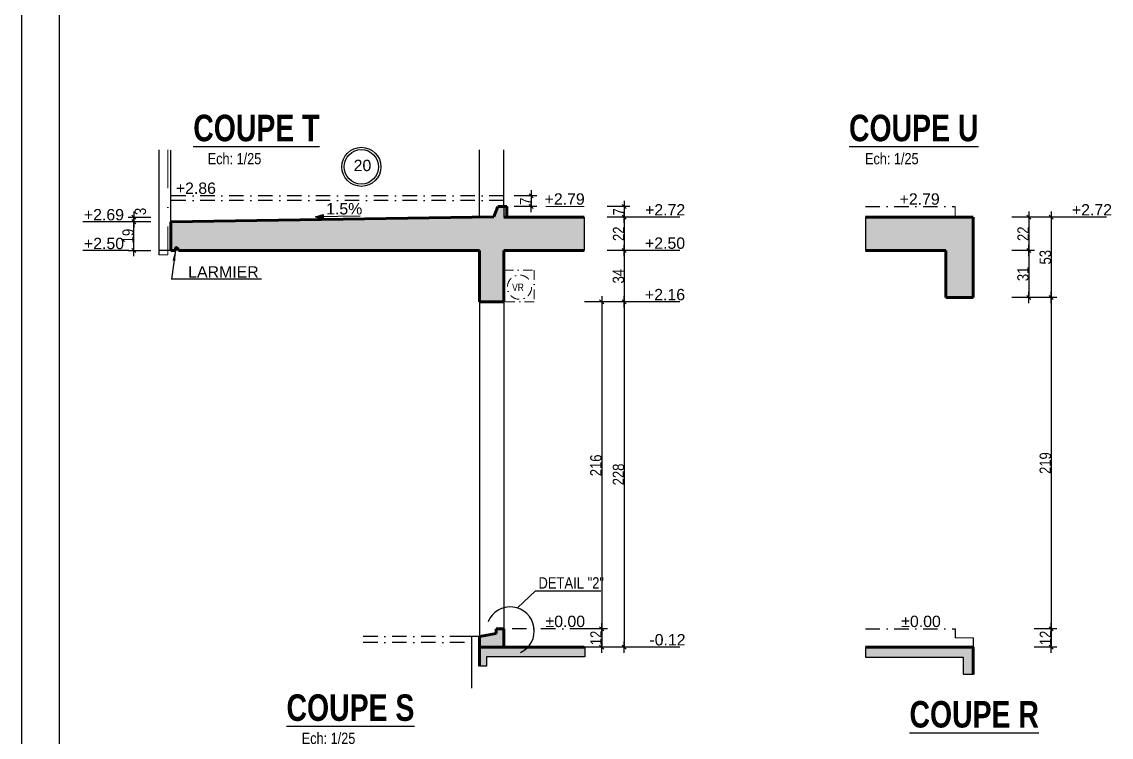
# Model space of a CAD drawing. Header units: millimetres. Extents: x -1734 to 5256, y -3612 to 588.
# Drawn here: x -1734 to -294, y -2156 to -1211 of the extents above; entities that cross this region are included whole.
import ezdxf
from ezdxf.enums import TextEntityAlignment as Align

# ---------------------------------------------------------------- set-up
doc = ezdxf.new("R2010")
doc.units = ezdxf.units.MM
for name, pattern in [('CACHEX2', [19.05, 12.7, -6.35]), ('TIRETPT2', [12.7, 6.35, -3.175, 0, -3.175]), ('TIRETPTX2', [50.8, 25.4, -12.7, 0, -12.7])]:
    doc.linetypes.add(name, pattern=pattern)
for name, color, linetype in [('01_Cad_2', 5, 'Continuous'), ('01_cote_gen', 4, 'Continuous'), ('01_linteaux', 2, 'Continuous'), ('01_poch_BN', 9, 'Continuous'), ('01_texte', 230, 'Continuous'), ('AA_COTES', 2, 'Continuous')]:
    doc.layers.add(name, color=color, linetype=linetype)
doc.layers.add('01_murs_coup', color=5, linetype='Continuous', lineweight=60)
doc.layers.add('01_tram_axes', color=2, linetype='TIRETPTX2', lineweight=9)
doc.styles.add('ARIAL', font='arial.ttf')
doc.styles.add('Arial Narrow', font='ARIALN.TTF')
doc.styles.add('impact', font='impact.ttf')
doc.styles.add('MATTE_TXT', font='arial.ttf')
doc.styles.add('STYLE2', font='ARIALN.TTF')
doc.linetypes.add('ISOLATION', pattern='A,0.00254,-2.54,[134,ltypeshp.shx,S=2.54,R=0,X=-2.54,Y=0],-5.08,[134,ltypeshp.shx,S=2.54,R=180,X=2.54,Y=0],-2.54', length=10.16254)
doc.dimstyles.new('JB25', dxfattribs={"dimscale": 0.1, "dimtxt": 150, "dimasz": 15, "dimexe": 0.1, "dimexo": 0.1, "dimgap": 0.09, "dimtad": 1, "dimdec": 1, "dimlfac": 0.5, "dimdsep": 46, "dimtxsty": 'STYLE2', "dimblk1": 'BOND_G', "dimblk2": 'BOND_D', "dimsah": 1, "dimcen": 1.5, "dimdle": 0.01, "dimse1": 1, "dimse2": 1, "dimclrd": 4, "dimclre": 2, "dimclrt": 6, "dimazin": 2, "dimtfac": 2.333333, "dimtdec": 1, "dimtix": 1, "dimtmove": 2, "dimatfit": 3, "dimldrblk": 'BOND_G', "dimfxl": 1, "dimtolj": 1, "dimtzin": 0, "dimarcsym": 0})

# ---------------------------------------------------------------- blocks, each defined once
blk = doc.blocks.new('BOND_G')
at = {"layer": 'AA_COTES', "color": 0}
for p, q in [((0, -5), (0, 15)), ((5, 0), (-5, 0)), ((1.77, 1.77), (-1.77, -1.77))]:
    blk.add_line(p, q, dxfattribs=at)
blk = doc.blocks.new('BOND_D')
at = {"layer": 'AA_COTES', "color": 0}
for p, q in [((5, 0), (-5, 0)), ((-1.77, -1.77), (1.77, 1.77)), ((0, 5), (0, -15))]:
    blk.add_line(p, q, dxfattribs=at)
blk = doc.blocks.new('*D443')
at = {"layer": '01_cote_gen', "color": 4, "lineweight": -2, "transparency": 16777216}
blk.add_line((-937.2, -1456.2), (-937.2, -1467.2), dxfattribs=at)
at = {"layer": 'DEFPOINTS', "color": 0}
for p in [(-990, -1454.7), (-990, -1468.7), (-937.2, -1468.7)]:
    blk.add_point(p, dxfattribs=at)
at = {"layer": '01_cote_gen', "color": 4, "lineweight": -2, "transparency": 16777216, "xscale": 1.5, "yscale": 1.5, "zscale": 1.5}
for name, p, rotation in [('BOND_G', (-937.2, -1454.7), 90), ('BOND_D', (-937.2, -1468.7), 270)]:
    blk.add_blockref(name, p, dxfattribs=dict(at, rotation=rotation))
at = {"layer": '01_cote_gen', "color": 6, "transparency": 16777216, "insert": (-944.7, -1461.7), "char_height": 15, "attachment_point": 5, "rotation": 90, "style": 'STYLE2'}
blk.add_mtext('\\A1;7', dxfattribs=at)
blk = doc.blocks.new('*D444')
at = {"layer": '01_cote_gen', "color": 4, "lineweight": -2, "transparency": 16777216}
blk.add_line((-937.2, -1470.2), (-937.2, -1511.2), dxfattribs=at)
at = {"layer": 'DEFPOINTS', "color": 0}
for p in [(-959.7, -1468.7), (-990, -1512.7), (-937.2, -1512.7)]:
    blk.add_point(p, dxfattribs=at)
at = {"layer": '01_cote_gen', "color": 4, "lineweight": -2, "transparency": 16777216, "xscale": 1.5, "yscale": 1.5, "zscale": 1.5}
for name, p, rotation in [('BOND_G', (-937.2, -1468.7), 90), ('BOND_D', (-937.2, -1512.7), 270)]:
    blk.add_blockref(name, p, dxfattribs=dict(at, rotation=rotation))
at = {"layer": '01_cote_gen', "color": 6, "transparency": 16777216, "insert": (-944.7, -1490.7), "char_height": 15, "attachment_point": 5, "rotation": 90, "style": 'STYLE2'}
blk.add_mtext('\\A1;22', dxfattribs=at)
blk = doc.blocks.new('*D445')
at = {"layer": '01_cote_gen', "color": 4, "lineweight": -2, "transparency": 16777216}
blk.add_line((-937.2, -1514.2), (-937.2, -1579.2), dxfattribs=at)
at = {"layer": 'DEFPOINTS', "color": 0}
for p in [(-959.7, -1512.7), (-944.7, -1580.7), (-937.2, -1580.7)]:
    blk.add_point(p, dxfattribs=at)
at = {"layer": '01_cote_gen', "color": 4, "lineweight": -2, "transparency": 16777216, "xscale": 1.5, "yscale": 1.5, "zscale": 1.5}
for name, p, rotation in [('BOND_G', (-937.2, -1512.7), 90), ('BOND_D', (-937.2, -1580.7), 270)]:
    blk.add_blockref(name, p, dxfattribs=dict(at, rotation=rotation))
at = {"layer": '01_cote_gen', "color": 6, "transparency": 16777216, "insert": (-944.9, -1546.7), "char_height": 15, "attachment_point": 5, "rotation": 90, "style": 'STYLE2'}
blk.add_mtext('\\A1;34', dxfattribs=at)
blk = doc.blocks.new('*D446')
at = {"layer": '01_cote_gen', "color": 4, "lineweight": -2, "transparency": 16777216}
blk.add_line((-937.2, -1582.2), (-937.2, -2035.2), dxfattribs=at)
at = {"layer": 'DEFPOINTS', "color": 0}
for p in [(-959.7, -1580.7), (-937.2, -2036.7), (-929.7, -2036.7)]:
    blk.add_point(p, dxfattribs=at)
at = {"layer": '01_cote_gen', "color": 4, "lineweight": -2, "transparency": 16777216, "xscale": 1.5, "yscale": 1.5, "zscale": 1.5}
for name, p, rotation in [('BOND_G', (-937.2, -1580.7), 90), ('BOND_D', (-937.2, -2036.7), 270)]:
    blk.add_blockref(name, p, dxfattribs=dict(at, rotation=rotation))
at = {"layer": '01_cote_gen', "color": 6, "transparency": 16777216, "insert": (-944.9, -1808.7), "char_height": 15, "attachment_point": 5, "rotation": 90, "style": 'STYLE2'}
blk.add_mtext('\\A1;228', dxfattribs=at)
blk = doc.blocks.new('*D447')
at = {"layer": '01_cote_gen', "color": 4, "lineweight": -2, "transparency": 16777216}
blk.add_line((-967.1, -1582.2), (-967.1, -2011.2), dxfattribs=at)
at = {"layer": 'DEFPOINTS', "color": 0}
for p in [(-959.7, -1580.7), (-967.1, -2012.7), (-959.6, -2012.7)]:
    blk.add_point(p, dxfattribs=at)
at = {"layer": '01_cote_gen', "color": 4, "lineweight": -2, "transparency": 16777216, "xscale": 1.5, "yscale": 1.5, "zscale": 1.5}
for name, p, rotation in [('BOND_G', (-967.1, -1580.7), 90), ('BOND_D', (-967.1, -2012.7), 270)]:
    blk.add_blockref(name, p, dxfattribs=dict(at, rotation=rotation))
at = {"layer": '01_cote_gen', "color": 6, "transparency": 16777216, "insert": (-974.7, -1796.7), "char_height": 15, "attachment_point": 5, "rotation": 90, "style": 'STYLE2'}
blk.add_mtext('\\A1;216', dxfattribs=at)
blk = doc.blocks.new('*D448')
at = {"layer": '01_cote_gen', "color": 4, "lineweight": -2, "transparency": 16777216}
blk.add_line((-967.1, -2014.2), (-967.1, -2035.2), dxfattribs=at)
at = {"layer": 'DEFPOINTS', "color": 0}
for p in [(-974.6, -2012.7), (-990, -2036.7), (-967.1, -2036.7)]:
    blk.add_point(p, dxfattribs=at)
at = {"layer": '01_cote_gen', "color": 4, "lineweight": -2, "transparency": 16777216, "xscale": 1.5, "yscale": 1.5, "zscale": 1.5}
for name, p, rotation in [('BOND_G', (-967.1, -2012.7), 90), ('BOND_D', (-967.1, -2036.7), 270)]:
    blk.add_blockref(name, p, dxfattribs=dict(at, rotation=rotation))
at = {"layer": '01_cote_gen', "color": 6, "transparency": 16777216, "insert": (-974.6, -2024.7), "char_height": 15, "attachment_point": 5, "rotation": 90, "style": 'STYLE2'}
blk.add_mtext('\\A1;12', dxfattribs=at)
blk = doc.blocks.new('*D449')
at = {"layer": '01_cote_gen', "color": 4, "lineweight": -2, "transparency": 16777216}
blk.add_line((-1060.2, -1442.2), (-1060.2, -1453.2), dxfattribs=at)
at = {"layer": 'DEFPOINTS', "color": 0}
for p in [(-1096.5, -1440.7), (-1072.3, -1454.7), (-1060.2, -1454.7)]:
    blk.add_point(p, dxfattribs=at)
at = {"layer": '01_cote_gen', "color": 4, "lineweight": -2, "transparency": 16777216, "xscale": 1.5, "yscale": 1.5, "zscale": 1.5}
for name, p, rotation in [('BOND_G', (-1060.2, -1440.7), 90), ('BOND_D', (-1060.2, -1454.7), 270)]:
    blk.add_blockref(name, p, dxfattribs=dict(at, rotation=rotation))
at = {"layer": '01_cote_gen', "color": 6, "transparency": 16777216, "insert": (-1067.7, -1447.7), "char_height": 15, "attachment_point": 5, "rotation": 90, "style": 'STYLE2'}
blk.add_mtext('\\A1;7', dxfattribs=at)
blk = doc.blocks.new('*D450')
at = {"layer": '01_cote_gen', "color": 4, "lineweight": -2, "transparency": 16777216}
blk.add_line((-1585.3, -1511.2), (-1585.3, -1476.2), dxfattribs=at)
at = {"layer": 'DEFPOINTS', "color": 0}
for p in [(-1585.3, -1474.7), (-1536.5, -1474.7), (-1536.5, -1512.7)]:
    blk.add_point(p, dxfattribs=at)
at = {"layer": '01_cote_gen', "color": 4, "lineweight": -2, "transparency": 16777216, "xscale": 1.5, "yscale": 1.5, "zscale": 1.5}
for name, p, rotation in [('BOND_D', (-1585.3, -1474.7), 90), ('BOND_G', (-1585.3, -1512.7), 270)]:
    blk.add_blockref(name, p, dxfattribs=dict(at, rotation=rotation))
at = {"layer": '01_cote_gen', "color": 6, "transparency": 16777216, "insert": (-1593, -1493.7), "char_height": 15, "attachment_point": 5, "rotation": 90, "style": 'STYLE2'}
blk.add_mtext('\\A1;19', dxfattribs=at)
blk = doc.blocks.new('*D451')
at = {"layer": '01_cote_gen', "color": 4, "lineweight": -2, "transparency": 16777216}
blk.add_line((-1585.3, -1473.2), (-1585.3, -1470.2), dxfattribs=at)
at = {"layer": 'DEFPOINTS', "color": 0}
for p in [(-1585.3, -1468.7), (-1536.5, -1474.7), (-1094.5, -1468.7)]:
    blk.add_point(p, dxfattribs=at)
at = {"layer": '01_cote_gen', "color": 4, "lineweight": -2, "transparency": 16777216, "xscale": 1.5, "yscale": 1.5, "zscale": 1.5}
for name, p, rotation in [('BOND_D', (-1585.3, -1468.7), 90), ('BOND_G', (-1585.3, -1474.7), 270)]:
    blk.add_blockref(name, p, dxfattribs=dict(at, rotation=rotation))
at = {"layer": '01_cote_gen', "color": 6, "transparency": 16777216, "insert": (-1576.7, -1461.2), "char_height": 15, "attachment_point": 5, "rotation": 90, "style": 'STYLE2'}
blk.add_mtext('\\A1;3', dxfattribs=at)
blk = doc.blocks.new('*D616')
at = {"layer": '01_cote_gen', "color": 4, "lineweight": -2, "transparency": 16777216}
blk.add_line((-373.1, -1576.2), (-373.1, -2011.2), dxfattribs=at)
at = {"layer": 'DEFPOINTS', "color": 0}
for p in [(-442, -1574.7), (-490.5, -2012.7), (-373.1, -2012.7)]:
    blk.add_point(p, dxfattribs=at)
at = {"layer": '01_cote_gen', "color": 4, "lineweight": -2, "transparency": 16777216, "xscale": 1.5, "yscale": 1.5, "zscale": 1.5}
for name, p, rotation in [('BOND_G', (-373.1, -1574.7), 90), ('BOND_D', (-373.1, -2012.7), 270)]:
    blk.add_blockref(name, p, dxfattribs=dict(at, rotation=rotation))
at = {"layer": '01_cote_gen', "color": 6, "transparency": 16777216, "insert": (-380.7, -1793.7), "char_height": 15, "attachment_point": 5, "rotation": 90, "style": 'STYLE2'}
blk.add_mtext('\\A1;219', dxfattribs=at)
blk = doc.blocks.new('*D617')
at = {"layer": '01_cote_gen', "color": 4, "lineweight": -2, "transparency": 16777216}
blk.add_line((-373.1, -1470.2), (-373.1, -1573.2), dxfattribs=at)
at = {"layer": 'DEFPOINTS', "color": 0}
for p in [(-442, -1468.7), (-442, -1574.7), (-373.1, -1574.7)]:
    blk.add_point(p, dxfattribs=at)
at = {"layer": '01_cote_gen', "color": 4, "lineweight": -2, "transparency": 16777216, "xscale": 1.5, "yscale": 1.5, "zscale": 1.5}
for name, p, rotation in [('BOND_G', (-373.1, -1468.7), 90), ('BOND_D', (-373.1, -1574.7), 270)]:
    blk.add_blockref(name, p, dxfattribs=dict(at, rotation=rotation))
at = {"layer": '01_cote_gen', "color": 6, "transparency": 16777216, "insert": (-380.7, -1521.7), "char_height": 15, "attachment_point": 5, "rotation": 90, "style": 'STYLE2'}
blk.add_mtext('\\A1;53', dxfattribs=at)
blk = doc.blocks.new('*D618')
at = {"layer": '01_cote_gen', "color": 4, "lineweight": -2, "transparency": 16777216}
blk.add_line((-402.6, -1470.2), (-402.6, -1511.2), dxfattribs=at)
at = {"layer": 'DEFPOINTS', "color": 0}
for p in [(-442, -1468.7), (-470, -1512.7), (-402.6, -1512.7)]:
    blk.add_point(p, dxfattribs=at)
at = {"layer": '01_cote_gen', "color": 4, "lineweight": -2, "transparency": 16777216, "xscale": 1.5, "yscale": 1.5, "zscale": 1.5}
for name, p, rotation in [('BOND_G', (-402.6, -1468.7), 90), ('BOND_D', (-402.6, -1512.7), 270)]:
    blk.add_blockref(name, p, dxfattribs=dict(at, rotation=rotation))
at = {"layer": '01_cote_gen', "color": 6, "transparency": 16777216, "insert": (-410.1, -1490.7), "char_height": 15, "attachment_point": 5, "rotation": 90, "style": 'STYLE2'}
blk.add_mtext('\\A1;22', dxfattribs=at)
blk = doc.blocks.new('*D619')
at = {"layer": '01_cote_gen', "color": 4, "lineweight": -2, "transparency": 16777216}
blk.add_line((-402.6, -1514.2), (-402.6, -1573.2), dxfattribs=at)
at = {"layer": 'DEFPOINTS', "color": 0}
for p in [(-425.1, -1512.7), (-402.6, -1574.7), (-395.6, -1574.7)]:
    blk.add_point(p, dxfattribs=at)
at = {"layer": '01_cote_gen', "color": 4, "lineweight": -2, "transparency": 16777216, "xscale": 1.5, "yscale": 1.5, "zscale": 1.5}
for name, p, rotation in [('BOND_G', (-402.6, -1512.7), 90), ('BOND_D', (-402.6, -1574.7), 270)]:
    blk.add_blockref(name, p, dxfattribs=dict(at, rotation=rotation))
at = {"layer": '01_cote_gen', "color": 6, "transparency": 16777216, "insert": (-410.2, -1543.7), "char_height": 15, "attachment_point": 5, "rotation": 90, "style": 'STYLE2'}
blk.add_mtext('\\A1;31', dxfattribs=at)
blk = doc.blocks.new('*D620')
at = {"layer": '01_cote_gen', "color": 4, "lineweight": -2, "transparency": 16777216}
blk.add_line((-373.1, -2014.2), (-373.1, -2035.2), dxfattribs=at)
at = {"layer": 'DEFPOINTS', "color": 0}
for p in [(-395.6, -2012.7), (-476, -2036.7), (-373.1, -2036.7)]:
    blk.add_point(p, dxfattribs=at)
at = {"layer": '01_cote_gen', "color": 4, "lineweight": -2, "transparency": 16777216, "xscale": 1.5, "yscale": 1.5, "zscale": 1.5}
for name, p, rotation in [('BOND_G', (-373.1, -2012.7), 90), ('BOND_D', (-373.1, -2036.7), 270)]:
    blk.add_blockref(name, p, dxfattribs=dict(at, rotation=rotation))
at = {"layer": '01_cote_gen', "color": 6, "transparency": 16777216, "insert": (-380.6, -2024.7), "char_height": 15, "attachment_point": 5, "rotation": 90, "style": 'STYLE2'}
blk.add_mtext('\\A1;12', dxfattribs=at)

msp = doc.modelspace()

# ---------------------------------------------------------------- hatches: boundary and pattern name
at = {"layer": '01_poch_BN'}
h = msp.add_hatch(color=256, dxfattribs=at)
h.dxf.hatch_style = 1
h.paths.add_polyline_path([(-476.02, -1468.71), (-618.51, -1468.71), (-618.51, -1512.71), (-512.02, -1512.71), (-512.02, -1574.71), (-476.02, -1574.71)])
h.paths.add_polyline_path([(-990.04, -1468.71), (-1092.53, -1468.71), (-1092.53, -1454.71), (-1104.53, -1454.71), (-1109.47, -1468.43), (-1536.53, -1474.71), (-1536.53, -1512.71), (-1530.53, -1512.71), (-1530.53, -1508.71, -0.4142136), (-1526.53, -1512.71), (-1128.53, -1512.71), (-1128.53, -1580.71), (-1096.53, -1580.71), (-1096.53, -1512.71), (-990.04, -1512.71)])
h.paths.add_polyline_path([(-989.57, -2036.71), (-1092.53, -2036.71), (-1128.53, -2036.71), (-1128.53, -2061.84), (-1119.18, -2061.84), (-1119.18, -2049.75), (-989.57, -2049.75)])
h.paths.add_polyline_path([(-1096.53, -2012.71), (-1106.53, -2012.71), (-1106.53, -2018.71), (-1128.53, -2022.71), (-1128.53, -2036.71), (-1096.53, -2036.71)])
h.paths.add_polyline_path([(-476.02, -2036.71), (-618.51, -2036.71), (-618.51, -2049.89), (-489.19, -2049.89), (-489.19, -2072.37), (-476.02, -2072.37)])

# ---------------------------------------------------------------- linework, layer by layer
at = {"layer": '01_Cad_2'}
msp.add_line((-1733.51, -3612.28), (-1733.51, 587.72), dxfattribs=at)
at = {"layer": '01_Cad_2', "color": 2}
msp.add_line((-1683.51, -3562.28), (-1683.51, 537.72), dxfattribs=at)
at = {"layer": '01_linteaux'}
for p, q in [((-1552.53, -1379.6), (-1552.53, -1518.71)), ((-1536.53, -1474.71), (-1536.53, -1380.12)), ((-1128.53, -1468.71), (-1128.53, -1379.6)), ((-1096.53, -1454.71), (-1096.53, -1379.6)), ((-1092.53, -1468.71), (-1096.53, -1468.71)), ((-1536.53, -1512.71), (-1552.53, -1512.71)), ((-1128.53, -1580.71), (-1128.53, -2022.71)), ((-1096.53, -1580.71), (-1096.53, -2012.71)), ((-500.02, -2012.71), (-500.02, -2024.71)), ((-1128.53, -2022.71), (-1148.53, -2022.71)), ((-476.02, -2024.71), (-476.02, -2036.71))]:
    msp.add_line(p, q, dxfattribs=at)
at = {"layer": '01_linteaux', "linetype": 'TIRETPT2', "ltscale": 3}
for p, q in [((-1096.53, -1440.71), (-1536.53, -1440.71)), ((-1096.53, -1446.71), (-1536.53, -1446.71)), ((-618.51, -1454.71), (-500.02, -1454.71)), ((-990.04, -2012.71), (-1096.53, -2012.71)), ((-618.51, -2012.71), (-500.02, -2012.71)), ((-1148.53, -2022.71), (-1286.2, -2022.71)), ((-1148.53, -2030.71), (-1286.2, -2030.71))]:
    msp.add_line(p, q, dxfattribs=at)
at = {"layer": '01_linteaux', "linetype": 'CACHEX2', "ltscale": 2}
msp.add_line((-1096.53, -1454.71), (-1096.53, -1468.71), dxfattribs=at)
at = {"layer": '01_murs_coup'}
for p, q in [((-1109.47, -1468.43), (-1536.53, -1474.71)), ((-1104.53, -1454.71), (-1109.47, -1468.43)), ((-1092.53, -1454.71), (-1104.53, -1454.71)), ((-1092.53, -1454.71), (-1092.53, -1468.71)), ((-1536.53, -1474.71), (-1536.53, -1512.71)), ((-990.04, -1468.71), (-1096.53, -1468.71)), ((-618.51, -1468.71), (-476.02, -1468.71)), ((-476.02, -1574.71), (-476.02, -1468.71)), ((-1530.53, -1508.71), (-1530.53, -1512.71)), ((-1530.53, -1512.71), (-1536.53, -1512.71)), ((-1128.53, -1512.71), (-1526.53, -1512.71)), ((-1128.53, -1580.71), (-1128.53, -1512.71)), ((-990.04, -1512.71), (-1096.53, -1512.71)), ((-1096.53, -1512.71), (-1096.53, -1580.71)), ((-618.51, -1512.71), (-512.02, -1512.71)), ((-512.02, -1512.71), (-512.02, -1574.71)), ((-1096.53, -1580.71), (-1128.53, -1580.71)), ((-476.02, -1574.71), (-512.02, -1574.71)), ((-1106.53, -2012.71), (-1106.53, -2018.71)), ((-1096.53, -2012.71), (-1106.53, -2012.71)), ((-1096.53, -2012.71), (-1096.53, -2036.71)), ((-1128.53, -2022.71), (-1106.53, -2018.71)), ((-1128.53, -2022.71), (-1128.53, -2036.71)), ((-990.04, -2036.71), (-1128.53, -2036.71)), ((-1128.53, -2036.71), (-1128.53, -2061.84)), ((-990.04, -2036.71), (-1092.53, -2036.71)), ((-618.51, -2036.71), (-476.02, -2036.71)), ((-476.02, -2036.71), (-476.02, -2072.82))]:
    msp.add_line(p, q, dxfattribs=at)
msp.add_arc((-1530.53, -1512.71), 4, 0, 90, dxfattribs=at)
at = {"layer": '01_poch_BN', "ltscale": 2}
for p, q in [((-990.04, -1468.71), (-990.04, -1512.71)), ((-989.57, -2036.71), (-989.57, -2049.75)), ((-989.57, -2049.75), (-1119.18, -2049.75)), ((-1119.18, -2049.75), (-1119.18, -2061.84))]:
    msp.add_line(p, q, dxfattribs=at)
at = {"layer": '01_poch_BN'}
for p, q in [((-618.51, -1468.71), (-618.51, -1512.71)), ((-618.51, -2036.71), (-618.51, -2049.89)), ((-618.51, -2049.89), (-489.19, -2049.89)), ((-489.19, -2049.89), (-489.19, -2072.37)), ((-1119.18, -2061.84), (-1128.53, -2061.84)), ((-489.19, -2072.37), (-476.02, -2072.37))]:
    msp.add_line(p, q, dxfattribs=at)
at = {"layer": '01_poch_BN', "linetype": 'ISOLATION'}
msp.add_line((-1139.04, -2022.71), (-1139.04, -2090.84), dxfattribs=at)
at = {"layer": '01_texte'}
for p, q in [((-1345.32, -1468.37), (-1335.09, -1465.09)), ((-1286.5, -1467.51), (-1345.32, -1468.37)), ((-1345.32, -1468.37), (-1335.09, -1471.65)), ((-1335.09, -1465.09), (-1335.09, -1471.65)), ((-1592.14, -1474.71), (-1652.93, -1474.71)), ((-863.93, -1468.71), (-929.7, -1468.71)), ((-299.81, -1468.71), (-365.58, -1468.71)), ((-1592.14, -1512.71), (-1652.93, -1512.71)), ((-1530.53, -1512.71), (-1535.67, -1550.71)), ((-863.93, -1512.71), (-929.7, -1512.71)), ((-1416.6, -1550.71), (-1535.67, -1550.71)), ((-863.93, -1580.71), (-929.7, -1580.71)), ((-1078.54, -1985.08), (-1054.62, -1962.24)), ((-1054.62, -1962.24), (-968.3, -1962.24)), ((-863.93, -2036.71), (-929.7, -2036.71))]:
    msp.add_line(p, q, dxfattribs=at)
for radius in [25.8, 22.72]:
    msp.add_circle((-1284.71, -1402.25), radius, dxfattribs=at)
msp.add_arc((-1087.94, -2015.41), 31.75, 295.472, 157.44571, dxfattribs=at)
for points in [[(-1335.09, -1465.09), (-1345.32, -1468.37), (-1335.09, -1471.65)], [(-1530.53, -1512.71), (-1534.24, -1526.25), (-1532.39, -1526.5)], [(-1530.53, -1512.71), (-1530.55, -1526.75), (-1532.39, -1526.5)]]:
    msp.add_solid(points, dxfattribs=at)
at = {"layer": '01_tram_axes', "ltscale": 2}
for p, q in [((-1540.53, -1379.6), (-1540.53, -1518.71)), ((-1536.53, -1446.71), (-1536.53, -1440.71)), ((-1096.53, -1440.71), (-1096.53, -1446.71)), ((-990.04, -1454.71), (-1096.53, -1454.71)), ((-500.02, -1454.71), (-500.02, -1468.71)), ((-1540.53, -1518.71), (-1552.53, -1518.71)), ((-500.02, -2024.71), (-476.02, -2024.71))]:
    msp.add_line(p, q, dxfattribs=at)
at = {"layer": '01_tram_axes', "ltscale": 0.5}
for p, q in [((-1096.53, -1538.72), (-1056.18, -1538.72)), ((-1056.18, -1538.72), (-1056.18, -1580.71)), ((-1056.18, -1580.71), (-1096.53, -1580.71))]:
    msp.add_line(p, q, dxfattribs=at)
msp.add_circle((-1075.69, -1561.26), 16, dxfattribs=at)

# ---------------------------------------------------------------- texts
at = {"layer": '01_texte', "style": 'impact'}
for s, p in [('%%UCOUPE T', (-1423.43, -1378.93)), ('%%UCOUPE U', (-554.69, -1378.93)), ('%%UCOUPE S', (-1299.15, -2144.74)), ('%%UCOUPE R', (-474.76, -2153.52))]:
    msp.add_text(s, height=35, dxfattribs=at).set_placement(p, align=Align.BOTTOM_CENTER)
at = {"layer": '01_texte', "style": 'MATTE_TXT', "width": 0.8}
for s, height, p in [('Ech: 1/25', 15, (-1452.39, -1403.49)), ('Ech: 1/25', 15, (-583.65, -1403.49)), ('VR', 10, (-1077.72, -1569.5)), ('Ech: 1/25', 15, (-1328.11, -2169.3))]:
    msp.add_text(s, height=height, dxfattribs=at).set_placement(p, align=Align.BOTTOM_CENTER)
at = {"layer": '01_texte'}
for s, style, p in [('20', 'ARIAL', (-1294.88, -1407.9)), ('+2.86', 'ARIAL', (-1529.92, -1437.99)), ('+2.79', 'ARIAL', (-1042.52, -1452.28)), ('+2.79', 'ARIAL', (-573.34, -1452.28)), ('1.5%%%', 'ARIAL', (-1331.26, -1465.18)), ('+2.72', 'ARIAL', (-909.74, -1466.55)), ('+2.72', 'ARIAL', (-345.62, -1466.55)), ('+2.69', 'ARIAL', (-1651.42, -1472.97)), ('+2.50', 'ARIAL', (-1651.34, -1510.97)), ('+2.50', 'ARIAL', (-909.84, -1510.55)), ('LARMIER', 'ARIAL', (-1513.57, -1548.55)), ('+2.16', 'ARIAL', (-909.88, -1578.55)), ('DETAIL "2"', 'Arial Narrow', (-1050.65, -1959.49)), ('%%P0.00', 'ARIAL', (-1041.33, -2010.28)), ('%%P0.00', 'ARIAL', (-571.16, -2010.28)), ('-0.12', 'ARIAL', (-903.98, -2034.55))]:
    msp.add_text(s, height=15, dxfattribs=dict(at, style=style)).set_placement(p)

# ---------------------------------------------------------------- dimensions: what is measured, and where the dimension line sits
at = {"layer": '01_cote_gen'}
for base, p1, p2, picture, middle in [((-1060.18, -1454.71), (-1096.53, -1440.71), (-1072.32, -1454.71), '*D449', (-1067.69, -1447.71)), ((-937.2, -1468.71), (-990.04, -1454.71), (-990.04, -1468.71), '*D443', (-944.71, -1461.71)), ((-1585.3, -1474.71), (-1536.53, -1512.71), (-1536.53, -1474.71), '*D450', (-1592.97, -1493.71)), ((-937.2, -1512.71), (-959.7, -1468.71), (-990.04, -1512.71), '*D444', (-944.74, -1490.71)), ((-402.58, -1512.71), (-442, -1468.71), (-470, -1512.71), '*D618', (-410.12, -1490.71)), ((-373.08, -1574.71), (-442, -1468.71), (-442, -1574.71), '*D617', (-380.75, -1521.71)), ((-937.2, -1580.71), (-959.7, -1512.71), (-944.7, -1580.71), '*D445', (-944.87, -1546.71)), ((-402.58, -1574.71), (-425.08, -1512.71), (-395.58, -1574.71), '*D619', (-410.25, -1543.71)), ((-373.08, -2012.71), (-442, -1574.71), (-490.51, -2012.71), '*D616', (-380.75, -1793.71)), ((-967.07, -2012.71), (-959.7, -1580.71), (-959.57, -2012.71), '*D447', (-974.74, -1796.71)), ((-937.2, -2036.71), (-959.7, -1580.71), (-929.7, -2036.71), '*D446', (-944.87, -1808.71)), ((-967.07, -2036.71), (-974.57, -2012.71), (-990.04, -2036.71), '*D448', (-974.61, -2024.71)), ((-373.08, -2036.71), (-395.58, -2012.71), (-476.02, -2036.71), '*D620', (-380.62, -2024.71))]:
    dim = msp.add_linear_dim(base=base, p1=p1, p2=p2, angle=90, dimstyle='JB25', dxfattribs=at)
    dim.commit()
    dim.dimension.update_dxf_attribs({"geometry": picture, "text_midpoint": middle})
dim = msp.add_linear_dim(base=(-1585.3, -1468.71), p1=(-1536.53, -1474.71), p2=(-1094.53, -1468.71), angle=90, dimstyle='JB25', dxfattribs=at)
dim.commit()
dim.dimension.update_dxf_attribs({"geometry": '*D451', "text_midpoint": (-1576.68, -1461.21), "dimtype": 160})

doc.saveas('drawing.dxf')
